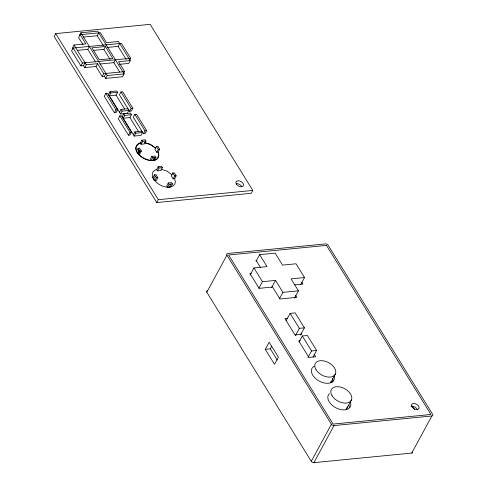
<?xml version="1.0" encoding="UTF-8"?>
<svg xmlns="http://www.w3.org/2000/svg" width="487" height="487" viewBox="0 0 487 487"><rect width="100%" height="100%" fill="white"/><g stroke="black" fill="none" stroke-linecap="round" stroke-linejoin="round"><path stroke-width="0.73" d="M332.572 382.252L332.907 380.773A12.443 7.743 28.5 0 0 332.578 378.509M55.676 33.609L54.13 36.458L156.753 202.549L251.225 193.29L252.777 190.435L150.148 24.35L55.676 33.609L158.305 199.694L156.753 202.549M119.199 64.339L128.678 63.413L130.23 60.558L118.432 41.492L106.495 42.661L100.352 32.72L80.142 34.699L85.785 43.842L74.073 44.987L72.52 47.842L73.202 48.944M79.32 35.63L80.866 32.781L97.71 31.125L124.136 73.89L122.584 76.739L105.679 78.395L104.407 76.282L105.959 73.427L80.866 32.781M80.142 34.699L78.59 37.554L83.107 44.865M129.755 60.011L130.68 58.294L121.446 43.349L73.135 48L71.589 50.849L80.879 65.891L83.514 65.635L85.067 62.78M77.269 50.374L87.77 49.345L89.316 46.496M80.879 65.891L82.431 63.036L130.68 58.294M83.307 37.091L97.242 35.721L98.788 32.873M83.514 65.635L84.744 67.62L86.296 64.771L97.583 63.663L103.749 73.647L102.197 76.496L96.03 66.518L97.583 63.663M93.376 50.386L103.877 49.357L105.423 46.502L112.82 58.477L99.324 59.798L91.927 47.823L105.423 46.502M107.639 47.403L118.134 46.375L119.68 43.52M99.945 64.022L113.885 62.659L115.431 59.804M105.679 78.395L107.225 75.546L124.136 73.89M105.801 93.437L104.248 96.292L114.421 112.753L116.107 112.582L117.653 109.733L107.487 93.273L105.801 93.437L115.967 109.898L114.421 112.753M117.611 92.28L110.859 92.944L109.313 95.793L116.058 95.135L117.611 92.28L116.801 90.978L110.05 91.635L108.504 94.49L120.532 113.958L127.284 113.301L128.83 110.446L127.777 108.741L121.032 109.405L119.479 112.254M123.436 73.878L124.678 71.595L118.566 61.703L130.23 60.558M120.983 91.952L119.431 94.801L129.603 111.261L131.289 111.097L132.841 108.242L122.669 91.787L120.983 91.952L131.149 108.412L129.603 111.261M120.532 113.958L122.085 111.109L128.83 110.446M119.851 115.863L118.298 118.718L128.471 135.179L129.974 135.027L131.527 132.178L121.354 115.717L119.851 115.863L130.017 132.324L128.471 135.179M131.478 114.725L124.727 115.389L123.181 118.238L129.926 117.58L131.478 114.725L130.486 113.118L123.735 113.781L122.188 116.63L134.193 136.068L140.944 135.404L142.49 132.555L141.644 131.186L134.899 131.843L133.347 134.698M134.85 114.396L133.304 117.245L143.47 133.706L145.156 133.541L146.709 130.686L136.537 114.232L134.85 114.396L145.023 130.857L143.47 133.706M134.193 136.068L135.745 133.213L142.49 132.555M140.293 143.001L141.839 140.153L145.193 139.824L145.966 141.078L144.42 143.927L141.047 144.262L140.293 143.001C123.095 151.932 161.934 171.996 158.129 152.108L159.675 149.253L157.818 146.264L156.412 146.398L154.866 149.253L156.717 152.242L158.129 152.108M136.585 151.043L138.131 148.194L139.544 148.054L141.394 151.043L139.848 153.898C136.817 155.292 139.617 150.136 141.394 151.043M141.047 144.262L142.594 141.407L145.966 141.078M138.131 148.194L138.892 149.704C137.072 155.767 136.275 150.513 135.818 147.945C135.922 145.035 138.545 142.965 141.309 142.715M137.602 153.04L139.148 150.185L138.892 149.704M138.503 154.032L140.049 151.177M151.841 156.37L150.294 159.225L151.067 160.473L152.614 157.624L151.841 156.37L155.213 156.041L155.98 157.283L154.434 160.132M156.717 152.242L158.263 149.393L159.675 149.253M155.98 157.283L154.391 157.599C150.404 162.5 154.963 160.174 157.222 158.853C158.932 157.216 159.273 154.58 158.342 152.455M153.405 160.436L154.951 157.587M156.552 169.348L157.471 170.846L160.85 170.517L162.396 167.662L161.593 166.365L158.22 166.694L156.674 169.549L155.803 169.75A12.443 7.743 28.5 0 0 152.571 176.799L153.661 179.155L155.444 181.444A12.443 7.743 28.5 0 0 166.524 187.093L169.33 187.142L171.765 186.576A12.443 7.743 28.5 0 0 175.326 181.791L174.608 178.686L176.16 175.837L174.309 172.842L172.842 172.988L171.296 175.837L173.141 178.832L174.833 178.668M154.507 174.784L152.735 177.658L154.586 180.653L156.272 180.488L157.825 177.633L155.974 174.638L154.507 174.784L156.357 177.779L157.825 177.633M157.471 170.846L159.024 167.997L162.396 167.662M153.661 179.155L155.213 176.3M154.811 180.628L156.357 177.779M168.271 182.96L166.718 185.809L167.644 187.306L171.016 186.978L172.447 183.928L171.643 182.625L168.271 182.96L169.074 184.256L172.447 183.928M167.522 187.111L169.074 184.256M173.141 178.832L174.693 175.977L176.16 175.837M169.33 187.142L170.882 184.287M206.805 292.237L226.942 255.158A2.076 1.291 28.5 0 1 227.703 253.496L325.547 243.908A2.076 1.291 28.5 0 1 328.159 245.235L432.633 414.315A2.076 1.291 28.5 0 1 431.872 415.977L411.74 453.062L313.89 462.65A2.076 1.291 28.5 0 1 311.278 461.317L206.805 292.237A2.076 1.291 28.5 0 1 207.164 290.672M256.052 261.245L259.626 254.658L275.143 253.137L282.539 265.111L296.035 263.784L304.539 277.553L300.613 284.792M250.008 275.155L253.94 267.911L267.022 266.632L259.626 254.658M258.871 288.261L262.45 281.675L275.526 280.396L282.923 292.364L279.349 298.951M271.594 287.634L275.526 280.396M265.263 349.331L269.134 342.197L278.381 357.16L274.51 364.294L265.263 349.331L270.322 348.832L271.734 346.239M294.513 298.087L298.44 290.842L291.043 278.874L304.539 277.553M286.186 320.623L290.112 313.378L295.177 312.885L304.424 327.848L300.491 335.086M295.426 335.586L299.359 328.341L304.424 327.848M299.085 341.923L302.299 335.993L307.364 335.5L316.605 350.463L313.031 357.044M307.973 357.543L311.546 350.957L316.605 350.463M335.379 374.04L330.734 382.593A11.335 7.055 28.5 0 0 331.093 381.4M311.278 461.317L331.416 424.238L226.942 255.158M313.89 462.65L334.027 425.565L431.872 415.977M346.768 408.599L351.413 400.04M84.744 67.62L96.03 66.518M103.749 73.647L124.678 71.595M102.197 76.496L104.407 76.282M115.967 109.898L117.653 109.733M131.149 108.412L132.841 108.242M130.017 132.324L131.527 132.178M145.023 130.857L146.709 130.686M158.305 199.694L252.777 190.435M251.335 273.237L249.831 273.384L259.078 288.347L272.574 287.026L279.97 298.994L296.839 297.344L295.67 295.451M294.69 284.858L302.938 284.049L301.782 282.18M282.923 292.364L298.44 290.842M287.872 318.212L284.871 318.51L295.043 334.971L301.788 334.307L301.009 333.041M300.242 340.809L298.738 340.955L308.91 357.409L315.661 356.752L314.097 354.219M152.614 157.624L154.391 157.599M152.906 160.552C146.77 160.856 140.664 157.618 137.237 152.565M144.779 142.77L149.978 144.274L155.213 147.865M144.615 142.648L150.593 144.523L155.694 148.292M161.045 169.233L167.017 171.114L172.124 174.882M139.148 150.185L140 151.189M412.136 405.683L414.528 409.561M290.112 313.378L299.359 328.341M255.931 260.088L260.606 267.649M302.299 335.993L311.546 350.957M118.134 46.375L126.224 59.463M253.94 267.911L262.45 281.675M97.242 35.721L103.469 45.802M113.885 62.659L119.723 72.106M103.877 49.357L110.105 59.438M156.412 146.398L158.263 149.393M172.842 172.988L174.693 175.977M87.77 49.345L95.47 61.819M116.058 95.135L124.666 109.064M129.926 117.58L138.533 131.502M158.22 166.694L159.024 167.997M270.322 348.832L277.255 360.057M110.05 91.635L110.859 92.944M121.032 109.405L122.085 111.109M123.735 113.781L124.727 115.389M134.899 131.843L135.745 133.213M74.073 44.987L86.296 64.771M73.135 48L82.431 63.036M141.839 140.153L142.594 141.407M105.959 73.427L107.225 75.546M350.561 402.244L350.883 404.508A12.443 7.743 28.5 0 1 336.109 407.923A12.443 7.743 28.5 0 1 329.48 393.599M349.009 405.093L349.337 407.357M236.317 183.642A4.146 2.581 28.5 0 1 241.54 186.302M412.739 452.167A2.076 1.291 28.5 0 1 411.74 453.062M334.027 425.565A2.076 1.291 28.5 0 1 331.416 424.238M347.188 406.761A11.335 7.055 28.5 0 1 346.105 409.64M411.071 406.542A4.146 2.581 28.5 0 1 417.469 409.804M314.243 366.194A12.443 7.743 28.5 0 0 317.36 379.945A12.443 7.743 28.5 0 0 333.997 379.933L334.453 377.918A12.443 7.743 28.5 0 0 334.131 375.654M326.473 245.399L228.628 254.993L333.102 424.074L430.946 414.48L326.473 245.399M236.341 184.11A4.146 2.581 28.5 0 0 243.007 186.211A4.146 2.581 28.5 0 0 239.805 181.024A4.146 2.581 28.5 0 0 236.341 184.11M316.063 369.797A11.335 7.055 28.5 0 0 334.271 375.526A11.335 7.055 28.5 0 0 325.517 361.354A11.335 7.055 28.5 0 0 316.063 369.797M332.097 395.803A11.335 7.055 28.5 0 0 350.311 401.532A11.335 7.055 28.5 0 0 341.551 387.36A11.335 7.055 28.5 0 0 332.097 395.803M411.905 406.828A4.146 2.581 28.5 0 0 418.564 408.922A4.146 2.581 28.5 0 0 415.362 403.741A4.146 2.581 28.5 0 0 411.905 406.828"/></g></svg>
